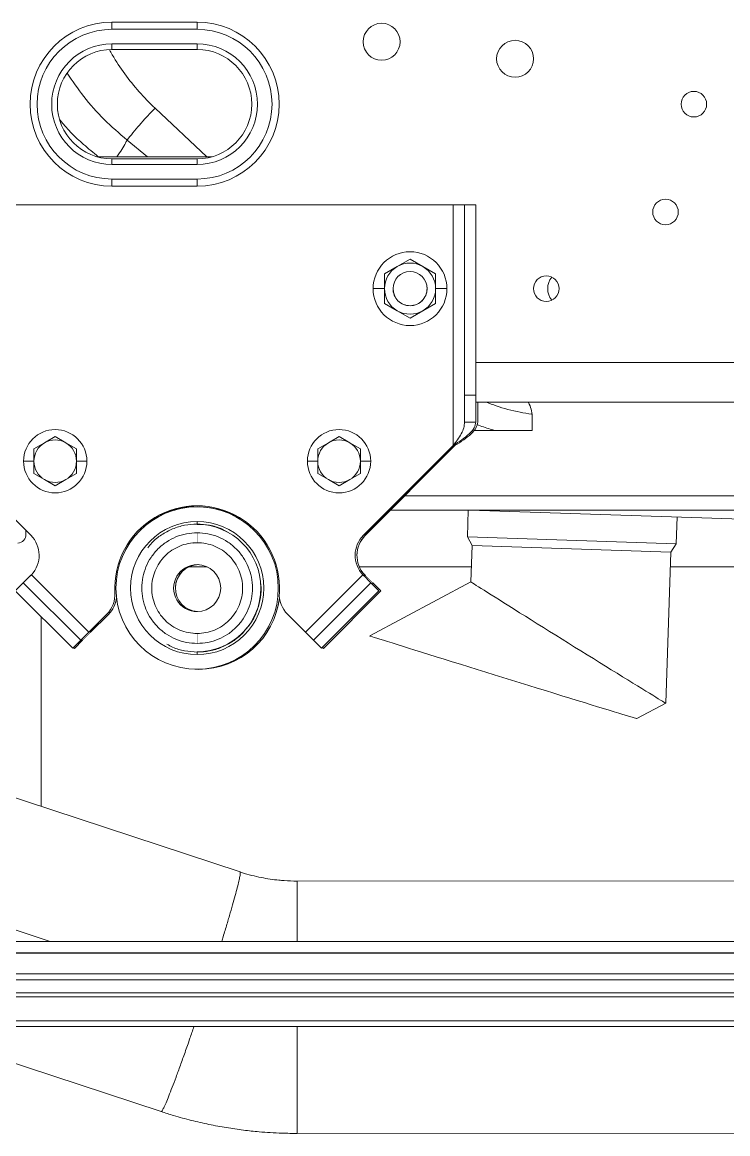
# Model space of a CAD drawing. Header units: millimetres. Extents: x -16985 to -606, y 2122 to 9380.
# Drawn here: x -9880.2 to -9631.6, y 4720.4 to 5112.1 of the extents above; entities that cross this region are included whole.
import ezdxf

# ---------------------------------------------------------------- set-up
doc = ezdxf.new("R2010")
doc.units = ezdxf.units.MM
doc.linetypes.add('K5LT32768', pattern=[0])
doc.linetypes.add('K5LT_THIN', pattern=[0])

msp = doc.modelspace()

# ---------------------------------------------------------------- linework, layer by layer
at = {"color": 7, "linetype": 'K5LT_THIN', "lineweight": 18}
for p, q in [((-9848.55, 5112.06), (-9818.55, 5112.06)), ((-9848.55, 5112.06), (-9848.55, 5109.56)), ((-9818.55, 5112.06), (-9818.55, 5109.56)), ((-9848.55, 5109.56), (-9818.55, 5109.56)), ((-9848.55, 5104.44), (-9818.55, 5104.44)), ((-9848.55, 5104.44), (-9848.55, 5102.44)), ((-9818.55, 5104.44), (-9818.55, 5102.44)), ((-9848.55, 5102.44), (-9818.55, 5102.44)), ((-9813.23, 5064.69), (-9853.88, 5064.69)), ((-9848.55, 5061.94), (-9848.55, 5063.94)), ((-9818.55, 5063.94), (-9848.55, 5063.94)), ((-9818.55, 5061.94), (-9818.55, 5063.94)), ((-9818.55, 5061.94), (-9848.55, 5061.94)), ((-9848.55, 5054.31), (-9848.55, 5056.81)), ((-9818.55, 5056.81), (-9848.55, 5056.81)), ((-9818.55, 5054.31), (-9818.55, 5056.81)), ((-9818.55, 5054.31), (-9848.55, 5054.31)), ((-9908.77, 5047.69), (-9818.55, 5047.69)), ((-9818.55, 5047.69), (-9728.34, 5047.69)), ((-9728.34, 4962.9), (-9728.34, 5047.69)), ((-9728.34, 5047.69), (-9724.34, 5047.69)), ((-9720.34, 5047.69), (-9724.34, 5047.69)), ((-9724.34, 5047.69), (-9724.34, 4980.69)), ((-9720.34, 5047.69), (-9720.34, 4980.69)), ((-9748.05, 5025.98), (-9752.55, 5023.38)), ((-9743.55, 5028.58), (-9748.05, 5025.98)), ((-9739.05, 5025.98), (-9743.55, 5028.58)), ((-9734.55, 5023.39), (-9739.05, 5025.98)), ((-9752.55, 5023.38), (-9752.55, 5018.19)), ((-9752.55, 5018.19), (-9752.55, 5023.38)), ((-9752.55, 5023.38), (-9752.55, 5023.38)), ((-9734.55, 5018.19), (-9734.55, 5023.39)), ((-9756.55, 5018.19), (-9752.55, 5018.19)), ((-9756.55, 5018.19), (-9756.55, 5018.19)), ((-9752.55, 5018.19), (-9752.55, 5012.99)), ((-9752.55, 5012.99), (-9752.55, 5018.19)), ((-9749.55, 5018.19), (-9749.55, 5018.19)), ((-9737.55, 5018.19), (-9737.55, 5018.19)), ((-9734.55, 5012.99), (-9734.55, 5018.19)), ((-9730.55, 5018.19), (-9734.55, 5018.19)), ((-9730.55, 5018.19), (-9730.55, 5018.19)), ((-9752.55, 5012.99), (-9748.05, 5010.39)), ((-9743.55, 5007.8), (-9752.55, 5012.99)), ((-9752.55, 5012.99), (-9752.55, 5012.99)), ((-9734.55, 5012.99), (-9743.55, 5007.8)), ((-9739.05, 5010.4), (-9734.55, 5012.99)), ((-9734.55, 5012.99), (-9734.55, 5012.99)), ((-9748.05, 5010.39), (-9743.55, 5007.8)), ((-9743.55, 5007.8), (-9739.05, 5010.4)), ((-9743.55, 5007.8), (-9743.55, 5007.8)), ((-9724.34, 4980.69), (-9724.34, 4971.19)), ((-9720.34, 4980.69), (-9724.34, 4980.69)), ((-9720.34, 4980.69), (-9720.34, 4971.19)), ((-9453.15, 4978.19), (-9720.34, 4978.19)), ((-9719.72, 4971.16), (-9719.72, 4978.19)), ((-9724.34, 4971.19), (-9720.34, 4971.19)), ((-9700.55, 4968.19), (-9700.55, 4973.19)), ((-9868.55, 4966.05), (-9872.3, 4963.88)), ((-9864.8, 4963.88), (-9868.55, 4966.05)), ((-9768.55, 4966.05), (-9772.3, 4963.88)), ((-9764.8, 4963.88), (-9768.55, 4966.05)), ((-9721.08, 4968.19), (-9700.55, 4968.19)), ((-9877.16, 4931.29), (-9908.77, 4962.9)), ((-9872.3, 4963.88), (-9876.05, 4961.72)), ((-9861.05, 4961.72), (-9864.8, 4963.88)), ((-9772.3, 4963.88), (-9776.05, 4961.72)), ((-9761.05, 4961.72), (-9764.8, 4963.88)), ((-9728.34, 4962.9), (-9759.95, 4931.29)), ((-9759.33, 4931.27), (-9727.72, 4962.88)), ((-9759.33, 4931.27), (-9727.72, 4962.88)), ((-9727.72, 4962.88), (-9727.71, 4962.88)), ((-9727.72, 4962.88), (-9727.72, 4962.88)), ((-9876.05, 4961.72), (-9876.05, 4957.39)), ((-9861.05, 4957.39), (-9861.05, 4961.72)), ((-9776.05, 4961.72), (-9776.05, 4957.39)), ((-9761.05, 4957.39), (-9761.05, 4961.72)), ((-9879.7, 4957.39), (-9876.05, 4957.39)), ((-9876.05, 4957.39), (-9876.05, 4953.06)), ((-9861.05, 4953.06), (-9861.05, 4957.39)), ((-9857.4, 4957.39), (-9861.05, 4957.39)), ((-9779.7, 4957.39), (-9776.05, 4957.39)), ((-9776.05, 4957.39), (-9776.05, 4953.06)), ((-9761.05, 4953.06), (-9761.05, 4957.39)), ((-9757.4, 4957.39), (-9761.05, 4957.39)), ((-9876.05, 4953.06), (-9872.3, 4950.89)), ((-9872.3, 4950.89), (-9868.55, 4948.73)), ((-9868.55, 4948.73), (-9864.8, 4950.89)), ((-9864.8, 4950.89), (-9861.05, 4953.06)), ((-9776.05, 4953.06), (-9772.3, 4950.89)), ((-9772.3, 4950.89), (-9768.55, 4948.73)), ((-9768.55, 4948.73), (-9764.8, 4950.89)), ((-9764.8, 4950.89), (-9761.05, 4953.06)), ((-9737.93, 4952.67), (-9759.33, 4931.28)), ((-9737.93, 4952.67), (-9759.33, 4931.28)), ((-9737.93, 4953.31), (-9737.93, 4952.67)), ((-9737.93, 4952.67), (-9737.93, 4952.67)), ((-9745.41, 4945.19), (-9464.76, 4945.19)), ((-9827.07, 4940.19), (-9826.41, 4940.19)), ((-9810.12, 4940.19), (-9809.35, 4940.19)), ((-9750.41, 4940.19), (-9467.46, 4940.19)), ((-9723.04, 4940.19), (-9723.36, 4930.71)), ((-9467.62, 4931.73), (-9722.58, 4940.19)), ((-9818.55, 4936.14), (-9818.55, 4935.14)), ((-9649.8, 4928.27), (-9649.48, 4937.76)), ((-9878.95, 4933.08), (-9878.86, 4931.7)), ((-9878.95, 4933.08), (-9878.86, 4931.7)), ((-9759.33, 4931.28), (-9759.33, 4931.28)), ((-9759.33, 4931.27), (-9759.33, 4931.27)), ((-9819.8, 4928.49), (-9817.93, 4928.67)), ((-9723.36, 4930.71), (-9721.66, 4927.65)), ((-9649.8, 4928.27), (-9723.36, 4930.71)), ((-9721.66, 4927.65), (-9722.08, 4914.86)), ((-9651.7, 4925.33), (-9721.66, 4927.65)), ((-9651.7, 4925.33), (-9649.8, 4928.27)), ((-9653.46, 4872.15), (-9651.7, 4925.33)), ((-9821.43, 4920.19), (-9815.01, 4920.19)), ((-9761.41, 4920.19), (-9721.9, 4920.19)), ((-9651.87, 4920.19), (-9443.55, 4920.19)), ((-9879.79, 4914.53), (-9877.11, 4917.2)), ((-9876.96, 4917.36), (-9877.27, 4917.05)), ((-9876.96, 4917.36), (-9877.11, 4917.2)), ((-9876.96, 4917.36), (-9856.74, 4897.13)), ((-9760.14, 4917.36), (-9780.37, 4897.13)), ((-9759.99, 4917.2), (-9760.14, 4917.36)), ((-9759.84, 4917.05), (-9760.14, 4917.36)), ((-9759.99, 4917.2), (-9757.32, 4914.53)), ((-9759.37, 4917.19), (-9759.52, 4917.34)), ((-9759.52, 4917.33), (-9759.22, 4917.03)), ((-9882.62, 4911.7), (-9879.79, 4914.53)), ((-9862.39, 4891.47), (-9882.62, 4911.7)), ((-9859.57, 4894.3), (-9879.79, 4914.53)), ((-9826.23, 4912.67), (-9826.23, 4912.66)), ((-9757.32, 4914.53), (-9777.54, 4894.3)), ((-9754.49, 4911.7), (-9774.71, 4891.47)), ((-9753.87, 4911.69), (-9774.09, 4891.46)), ((-9753.87, 4911.68), (-9774.09, 4891.46)), ((-9774.09, 4891.45), (-9753.87, 4911.67)), ((-9774.09, 4891.45), (-9753.87, 4911.67)), ((-9722.08, 4914.86), (-9757.73, 4895.83)), ((-9754.49, 4911.7), (-9757.32, 4914.53)), ((-9756.7, 4914.51), (-9757, 4914.21)), ((-9753.87, 4911.69), (-9756.7, 4914.51)), ((-9753.87, 4911.68), (-9753.87, 4911.69)), ((-9753.87, 4911.67), (-9753.87, 4911.68)), ((-9753.87, 4911.67), (-9753.87, 4911.67)), ((-9850.42, 4903.45), (-9856.74, 4897.13)), ((-9849.8, 4903.43), (-9856.12, 4897.12)), ((-9849.8, 4903.43), (-9856.12, 4897.12)), ((-9856.12, 4897.11), (-9849.8, 4903.42)), ((-9856.12, 4897.11), (-9849.8, 4903.42)), ((-9849.8, 4903.43), (-9849.8, 4903.43)), ((-9849.8, 4903.42), (-9849.8, 4903.42)), ((-9780.37, 4897.13), (-9786.69, 4903.45)), ((-9873.55, 4902.63), (-9873.55, 4835.74)), ((-9856.74, 4897.13), (-9859.57, 4894.3)), ((-9856.12, 4897.12), (-9856.12, 4897.12)), ((-9856.12, 4897.11), (-9856.12, 4897.11)), ((-9817.93, 4896.67), (-9819.8, 4896.86)), ((-9777.54, 4894.3), (-9780.37, 4897.13)), ((-9862.39, 4891.47), (-9859.57, 4894.3)), ((-9862.1, 4891.77), (-9861.77, 4891.45)), ((-9861.77, 4891.46), (-9862.09, 4891.78)), ((-9861.77, 4891.46), (-9862.09, 4891.78)), ((-9858.95, 4894.29), (-9861.77, 4891.46)), ((-9861.77, 4891.46), (-9858.95, 4894.29)), ((-9858.95, 4894.28), (-9861.77, 4891.45)), ((-9858.95, 4894.29), (-9859.26, 4894.61)), ((-9858.95, 4894.29), (-9858.95, 4894.29)), ((-9774.71, 4891.47), (-9777.54, 4894.3)), ((-9774.09, 4891.45), (-9774.42, 4891.77)), ((-9774.09, 4891.46), (-9774.41, 4891.78)), ((-9861.77, 4891.46), (-9861.77, 4891.46)), ((-9861.77, 4891.45), (-9861.77, 4891.45)), ((-9818.55, 4889.23), (-9818.55, 4890.23)), ((-9774.09, 4891.46), (-9774.09, 4891.46)), ((-9774.09, 4891.45), (-9774.09, 4891.45)), ((-9803.44, 4812.67), (-10022.34, 4884.7)), ((-9817.93, 4884.06), (-9819.31, 4884.1)), ((-9817.93, 4884.07), (-9818.85, 4884.09)), ((-9817.93, 4884.07), (-9817.93, 4884.06)), ((-9663.68, 4866.69), (-9653.46, 4872.15)), ((-9438.45, 4809.55), (-9783.34, 4809.45)), ((-11161.16, 4788.19), (-9465.95, 4788.19)), ((-9604.81, 4784.19), (-11139.55, 4784.19)), ((-9604.81, 4784.02), (-11139.55, 4784.02)), ((-9413.55, 4770.09), (-11213.55, 4770.09)), ((-9413.55, 4768.7), (-11213.55, 4768.7)), ((-9413.55, 4760.19), (-11213.55, 4760.19)), ((-11213.55, 4758.19), (-9413.55, 4758.19)), ((-9922.29, 4758.19), (-9831.23, 4728.22)), ((-9783.33, 4720.55), (-9431.26, 4720.65))]:
    msp.add_line(p, q, dxfattribs=at)
at = {"color": 8, "linetype": 'K5LT32768', "lineweight": 15, "true_color": 0x808080}
for p, q in [((-9815.15, 5064.69), (-9833.39, 5081.81)), ((-9843.23, 5070.52), (-9836.03, 5064.69)), ((-9453.15, 4992.19), (-9720.34, 4992.19)), ((-9727.72, 4962.88), (-9727.72, 4963.32)), ((-9817.93, 4920.96), (-9817.93, 4920.96)), ((-9759.52, 4917.34), (-9759.83, 4917.04)), ((-9856.43, 4897.43), (-9856.12, 4897.12)), ((-9856.12, 4897.11), (-9856.12, 4897.11)), ((-9862.1, 4891.77), (-9861.77, 4891.45)), ((-9774.41, 4891.78), (-9774.09, 4891.46)), ((-9774.41, 4891.77), (-9774.09, 4891.45)), ((-9870.34, 4788.19), (-10034.56, 4842.23)), ((-9783.34, 4809.13), (-9783.34, 4809.45)), ((-9604.81, 4776.77), (-11213.55, 4776.77)), ((-9604.81, 4774.66), (-11213.55, 4774.66))]:
    msp.add_line(p, q, dxfattribs=at)
at = {"color": 7, "linetype": 'K5LT_THIN', "const_width": 0.18}
for points in [[(-9818.55, 4928.69), (-9818.55, 4929.37), (-9818.55, 4930.03), (-9818.55, 4930.63), (-9818.55, 4931.16), (-9818.55, 4931.6), (-9818.55, 4931.92), (-9818.55, 4932.12), (-9818.55, 4932.19)], [(-9759.37, 4917.19), (-9758.84, 4916.66), (-9758.34, 4916.15), (-9757.88, 4915.69), (-9757.47, 4915.29), (-9757.14, 4914.96), (-9756.9, 4914.71), (-9756.75, 4914.56), (-9756.7, 4914.51)], [(-9856.12, 4897.12), (-9857.22, 4896.01), (-9858.28, 4894.95), (-9859.26, 4893.97), (-9860.12, 4893.12), (-9860.82, 4892.41), (-9861.34, 4891.89), (-9861.67, 4891.57), (-9861.77, 4891.46)], [(-9861.77, 4891.45), (-9861.67, 4891.56), (-9861.34, 4891.88), (-9860.82, 4892.4), (-9860.12, 4893.11), (-9859.26, 4893.97), (-9858.28, 4894.94), (-9857.22, 4896), (-9856.12, 4897.11)], [(-9856.12, 4897.12), (-9856.67, 4896.56), (-9857.2, 4896.03), (-9857.69, 4895.55), (-9858.12, 4895.12), (-9858.47, 4894.77), (-9858.73, 4894.5), (-9858.89, 4894.34), (-9858.95, 4894.29)], [(-9818.55, 4893.19), (-9818.55, 4893.25), (-9818.55, 4893.45), (-9818.55, 4893.78), (-9818.55, 4894.21), (-9818.55, 4894.74), (-9818.55, 4895.35), (-9818.55, 4896), (-9818.55, 4896.69)], [(-9774.09, 4891.46), (-9774.2, 4891.57), (-9774.41, 4891.78)], [(-9774.41, 4891.77), (-9774.2, 4891.56), (-9774.09, 4891.45)]]:
    msp.add_lwpolyline(points, dxfattribs=at)
at = {"color": 7, "linetype": 'K5LT_THIN', "lineweight": 18}
for centre, radius, start, end in [((-9848.55, 5083.19), 28.88, 90, 270), ((-9818.55, 5083.19), 28.88, 270, 90), ((-9753.55, 5105.19), 6.5, 90, 270), ((-9753.55, 5105.19), 6.5, 270, 90), ((-9848.55, 5083.19), 26.38, 90, 270), ((-9818.55, 5083.19), 26.38, 270, 90), ((-9848.55, 5083.19), 21.25, 90, 270), ((-9818.55, 5083.19), 21.25, 270, 90), ((-9706.55, 5099.19), 6.5, 90, 270), ((-9706.55, 5099.19), 6.5, 270, 90), ((-9848.55, 5083.19), 19.25, 90, 270), ((-9818.55, 5083.19), 19.25, 270, 90), ((-9643.55, 5083.19), 4.5, 90, 270), ((-9643.55, 5083.19), 4.5, 270, 90), ((-9653.55, 5045.19), 4.5, 90, 270), ((-9653.55, 5045.19), 4.5, 270, 90), ((-9743.55, 5018.19), 13, 0.0025, 180.0025), ((-9743.55, 5018.19), 9, 120.0025, 180.0025), ((-9743.55, 5018.19), 9, 60.0025, 120.0025), ((-9743.55, 5018.19), 9, 0.0025, 60.0025), ((-9743.55, 5018.19), 6, 0, 180), ((-9695.55, 5018.19), 4.5, 90, 270), ((-9695.55, 5018.19), 4.5, 270, 90), ((-9688.55, 5018.19), 6.5, 141.2807, 218.7193), ((-9743.55, 5018.19), 13, 180.0025, 0.0025), ((-9743.55, 5018.19), 13, 180.0025, 0.0025), ((-9743.55, 5018.19), 9, 180.0025, 240.0025), ((-9743.55, 5018.19), 6, 180, 0), ((-9743.55, 5018.19), 6, 179.9975, 270.0025), ((-9743.55, 5018.19), 6, 270.0025, 7.1225), ((-9743.55, 5018.19), 9, 300.0025, 0.0025), ((-9743.55, 5018.19), 9, 240.0025, 300.0025), ((-9710.55, 4973.19), 10, 0, 29.4929), ((-9868.55, 4957.39), 11.15, 0, 180), ((-9868.55, 4957.39), 11.15, 90, 180), ((-9768.55, 4957.39), 11.15, 0, 180), ((-9768.55, 4957.39), 11.15, 90, 180), ((-9868.55, 4957.39), 7.5, 120, 180), ((-9868.55, 4957.39), 7.5, 60, 120), ((-9868.55, 4957.39), 7.5, 0, 60), ((-9768.55, 4957.39), 7.5, 120, 180), ((-9768.55, 4957.39), 7.5, 60, 120), ((-9768.55, 4957.39), 7.5, 0, 60), ((-9868.55, 4957.39), 11.15, 180, 0), ((-9868.55, 4957.39), 11.15, 180, 270), ((-9868.55, 4957.39), 7.5, 180, 240), ((-9868.55, 4957.39), 7.5, 300, 0), ((-9768.55, 4957.39), 11.15, 180, 0), ((-9768.55, 4957.39), 11.15, 180, 270), ((-9768.55, 4957.39), 7.5, 180, 240), ((-9768.55, 4957.39), 7.5, 300, 0), ((-9868.55, 4957.39), 7.5, 240, 300), ((-9768.55, 4957.39), 7.5, 240, 300), ((-9818.55, 4912.69), 29, 356.8103, 183.1897), ((-9818.55, 4912.69), 28.6, 90, 270), ((-9817.93, 4912.67), 29, 89.3417, 129.2884), ((-9817.93, 4912.67), 29, 89.2927, 129.2383), ((-9817.93, 4912.66), 29, 88.5765, 128.5043), ((-9817.93, 4912.66), 29, 88.5278, 128.4544), ((-9818.55, 4912.69), 28.6, 270, 90), ((-9817.93, 4912.67), 28.6, 49.162, 89.3995), ((-9818.55, 4912.69), 23.46, 90, 270), ((-9818.55, 4912.69), 23.46, 270, 90), ((-9818.55, 4912.69), 22.46, 270, 90), ((-9881.86, 4931.52), 3, 273.5187, 3.5), ((-9884.23, 4924.22), 10, 316.629, 45), ((-9752.88, 4924.22), 10, 135, 223.371), ((-9752.25, 4924.21), 10, 135, 223.371), ((-9752.25, 4924.21), 10, 135, 179.9966), ((-9752.25, 4924.2), 10, 135, 179.9966), ((-9752.25, 4924.2), 10, 135, 179.9966), ((-9818.55, 4912.69), 8.29, 89.9999, 270.0001), ((-9817.93, 4912.67), 8.29, 89.9999, 266.6736), ((-9817.93, 4912.66), 8.29, 89.9999, 179.9966), ((-9818.55, 4912.69), 8.29, 270, 90), ((-9857.49, 4910.52), 10, 315, 3.1897), ((-9856.87, 4910.5), 10, 315, 352.911), ((-9856.87, 4910.5), 10, 315, 352.9125), ((-9856.87, 4910.49), 10, 315, 352.9346), ((-9856.87, 4910.49), 10, 315, 352.9362), ((-9817.93, 4912.67), 28.6, 270, 353.1641), ((-9817.93, 4912.66), 28.6, 270, 353.1744), ((-9779.61, 4910.52), 10, 176.8103, 225)]:
    msp.add_arc(centre, radius, start, end, dxfattribs=at)
for centre, major_axis, ratio, start_param, end_param in [((-9687.77, 4893.51), (34.31, -21.36), 0.004366, -3.139072, 0.002521), ((-9710.7, 4881.26), (47.03, -14.57), 0.001893, 3.13972, 6.281313)]:
    msp.add_ellipse(centre, major_axis=major_axis, ratio=ratio, start_param=start_param, end_param=end_param, dxfattribs=at)
at = {"color": 8, "linetype": 'K5LT32768', "lineweight": 15, "true_color": 0x808080}
for points, knots in [([(-9833.39, 5081.81), (-9835.31, 5083.7), (-9839.13, 5087.48), (-9844.09, 5093.83), (-9847.53, 5098.81), (-9849.07, 5101.77), (-9849.38, 5102.37)], [0, 0, 0, 0, 0.307773, 0.615545, 0.923317, 1, 1, 1, 1]), ([(-9864.33, 5094.14), (-9862.44, 5091.36), (-9858.55, 5085.6), (-9851.46, 5077.66), (-9845.97, 5072.91), (-9843.22, 5070.53)], [0, 0, 0, 0, 0.318891, 0.659445, 1, 1, 1, 1]), ([(-9866.87, 5077.72), (-9866.84, 5077.67), (-9864.43, 5074.5), (-9859.96, 5070.05), (-9855.14, 5066.11), (-9853.4, 5064.69)], [0, 0, 0, 0, 0.010124, 0.641838, 1, 1, 1, 1]), ([(-9846.87, 5064.69), (-9846.54, 5065.14), (-9845.63, 5066.4), (-9844.34, 5068.43), (-9843.6, 5069.83), (-9843.23, 5070.52)], [0, 0, 0, 0, 0.225322, 0.620258, 1, 1, 1, 1]), ([(-9716.57, 4978.19), (-9715.47, 4977.76), (-9711.64, 4976.26), (-9706.31, 4974.84), (-9702.06, 4974.16), (-9700.7, 4973.94)], [0, 0, 0, 0, 0.216127, 0.74795, 1, 1, 1, 1]), ([(-9809.91, 4788.19), (-9809.74, 4788.75), (-9809.08, 4790.87), (-9808.04, 4794.28), (-9806.84, 4798.34), (-9805.8, 4801.97), (-9804.92, 4805.15), (-9804.22, 4807.82), (-9803.72, 4809.94), (-9803.41, 4811.52), (-9803.37, 4812.06), (-9803.35, 4812.33)], [0, 0, 0, 0, 0.042804, 0.162454, 0.282103, 0.401753, 0.521402, 0.641052, 0.760701, 0.880351, 1, 1, 1, 1]), ([(-9803.35, 4812.33), (-9803.35, 4812.52), (-9803.35, 4812.71), (-9803.44, 4812.65), (-9803.44, 4812.65)], [0, 0, 0, 0, 0.931321, 1, 1, 1, 1]), ([(-9783.33, 4788.19), (-9783.33, 4788.89), (-9783.33, 4791.14), (-9783.33, 4794.56), (-9783.33, 4798.38), (-9783.33, 4801.69), (-9783.33, 4804.48), (-9783.34, 4806.67), (-9783.34, 4808.3), (-9783.34, 4808.85), (-9783.34, 4809.13)], [0, 0, 0, 0, 0.061028, 0.195167, 0.329305, 0.463444, 0.597583, 0.731722, 0.865861, 1, 1, 1, 1]), ([(-9831.22, 4728.24), (-9831.22, 4728.23), (-9831.19, 4728.09), (-9830.9, 4728.48), (-9830.35, 4729.46), (-9829.55, 4731.23), (-9828.55, 4733.64), (-9827.36, 4736.69), (-9825.99, 4740.32), (-9824.48, 4744.46), (-9822.84, 4749.06), (-9821.23, 4753.65), (-9820.15, 4756.8), (-9819.68, 4758.19)], [0, 0, 0, 0, 0.004991, 0.106605, 0.208219, 0.309833, 0.411447, 0.513061, 0.614675, 0.716289, 0.817903, 0.919517, 1, 1, 1, 1]), ([(-9783.31, 4720.55), (-9783.31, 4720.55), (-9783.31, 4720.42), (-9783.31, 4720.86), (-9783.31, 4721.93), (-9783.31, 4723.83), (-9783.31, 4726.4), (-9783.31, 4729.64), (-9783.31, 4733.49), (-9783.32, 4737.88), (-9783.32, 4742.72), (-9783.32, 4747.96), (-9783.32, 4753.14), (-9783.32, 4756.62), (-9783.32, 4758.19)], [0, 0, 0, 0, 0.000284, 0.092679, 0.185075, 0.277471, 0.369867, 0.462262, 0.554658, 0.647054, 0.739449, 0.831845, 0.924241, 1, 1, 1, 1])]:
    msp.add_open_spline(points, degree=3, knots=knots, dxfattribs=at)
at = {"color": 7, "linetype": 'K5LT_THIN', "lineweight": 18}
for points in [[(-9843.23, 5070.52), (-9842.57, 5071.37), (-9841.26, 5073.05), (-9838.83, 5075.92), (-9836.18, 5078.89), (-9834.32, 5080.83), (-9833.39, 5081.81)], [(-9720.34, 4971.19), (-9720.46, 4970.5), (-9720.7, 4969.12), (-9722.55, 4967.05), (-9725.19, 4964.97), (-9727.29, 4963.59), (-9728.34, 4962.9)], [(-9727.72, 4962.88), (-9726.67, 4963.57), (-9724.57, 4964.95), (-9721.93, 4967.02), (-9720.08, 4969.09), (-9719.84, 4970.47), (-9719.72, 4971.16)], [(-9818.55, 4893.19), (-9819.83, 4893.26), (-9822.38, 4893.4), (-9826.06, 4894.56), (-9829.46, 4896.37), (-9832.43, 4898.81), (-9834.87, 4901.78), (-9836.69, 4905.18), (-9837.8, 4908.86), (-9838.18, 4912.69), (-9837.8, 4916.52), (-9836.69, 4920.2), (-9834.87, 4923.59), (-9832.43, 4926.56), (-9829.46, 4929.01), (-9826.06, 4930.81), (-9822.38, 4931.97), (-9819.83, 4932.11), (-9818.55, 4932.19)], [(-9818.55, 4932.19), (-9817.28, 4932.11), (-9814.73, 4931.97), (-9811.04, 4930.81), (-9807.65, 4929.01), (-9804.68, 4926.56), (-9802.24, 4923.59), (-9800.42, 4920.2), (-9799.31, 4916.52), (-9798.93, 4912.69), (-9799.31, 4908.86), (-9800.42, 4905.18), (-9802.24, 4901.78), (-9804.68, 4898.81), (-9807.65, 4896.37), (-9811.04, 4894.56), (-9814.73, 4893.4), (-9817.28, 4893.26), (-9818.55, 4893.19)], [(-9818.55, 4928.69), (-9819.6, 4928.63), (-9821.7, 4928.51), (-9824.72, 4927.56), (-9827.5, 4926.08), (-9829.94, 4924.07), (-9831.94, 4921.63), (-9833.43, 4918.85), (-9834.35, 4915.83), (-9834.66, 4912.69), (-9834.35, 4909.55), (-9833.43, 4906.52), (-9831.94, 4903.74), (-9829.94, 4901.3), (-9827.5, 4899.3), (-9824.72, 4897.82), (-9821.7, 4896.87), (-9819.6, 4896.75), (-9818.55, 4896.69)], [(-9818.55, 4896.69), (-9817.51, 4896.75), (-9815.41, 4896.87), (-9812.39, 4897.82), (-9809.61, 4899.3), (-9807.17, 4901.3), (-9805.17, 4903.74), (-9803.68, 4906.52), (-9802.76, 4909.55), (-9802.45, 4912.69), (-9802.76, 4915.83), (-9803.68, 4918.85), (-9805.17, 4921.63), (-9807.17, 4924.07), (-9809.61, 4926.08), (-9812.39, 4927.56), (-9815.41, 4928.51), (-9817.51, 4928.63), (-9818.55, 4928.69)]]:
    msp.add_open_spline(points, degree=3, dxfattribs=at)
for points, knots in [([(-9724.34, 4971.19), (-9724.4, 4970.5), (-9724.52, 4969.12), (-9725.44, 4967.05), (-9726.76, 4964.97), (-9727.81, 4963.59), (-9728.34, 4962.9)], [0, 0, 0, 0, 0.250001, 0.5, 0.749999, 1, 1, 1, 1]), ([(-9719.97, 4970.31), (-9718.42, 4969.74), (-9716.31, 4968.96), (-9714.14, 4968.35), (-9713.55, 4968.19)], [0, 0, 0, 0, 0.730413, 1, 1, 1, 1]), ([(-9818.55, 4935.24), (-9820.03, 4935.15), (-9822.98, 4934.98), (-9827.25, 4933.65), (-9831.14, 4931.54), (-9834.11, 4929.24), (-9835.49, 4927.47), (-9835.95, 4926.86)], [0, 0, 0, 0, 0.221311, 0.442621, 0.663932, 0.885243, 1, 1, 1, 1]), ([(-9807.92, 4932.45), (-9808.58, 4932.82), (-9810.52, 4933.93), (-9814.14, 4934.96), (-9817.08, 4935.15), (-9818.55, 4935.24)], [0, 0, 0, 0, 0.204848, 0.602424, 1, 1, 1, 1]), ([(-9801, 4898.7), (-9800.59, 4899.18), (-9799.21, 4900.77), (-9797.6, 4904.02), (-9796.32, 4908.25), (-9795.85, 4911.74), (-9796.09, 4913.72), (-9796.16, 4914.24)], [0, 0, 0, 0, 0.112899, 0.377428, 0.641957, 0.906486, 1, 1, 1, 1]), ([(-9818.55, 4890.14), (-9817.08, 4890.22), (-9814.13, 4890.39), (-9809.86, 4891.72), (-9805.97, 4893.83), (-9802.99, 4896.13), (-9801.62, 4897.91), (-9801.15, 4898.51)], [0, 0, 0, 0, 0.221311, 0.442621, 0.663932, 0.885243, 1, 1, 1, 1]), ([(-9829.19, 4892.93), (-9828.53, 4892.55), (-9826.59, 4891.44), (-9822.97, 4890.41), (-9820.03, 4890.23), (-9818.55, 4890.14)], [0, 0, 0, 0, 0.204848, 0.602424, 1, 1, 1, 1]), ([(-9783.32, 4809.45), (-9784.85, 4809.48), (-9787, 4809.52), (-9790.16, 4809.79), (-9792.86, 4810.13), (-9796.06, 4810.68), (-9799.38, 4811.46), (-9801.87, 4812.13), (-9803.22, 4812.6), (-9803.43, 4812.68)], [0, 0, 0, 0, 0.223862, 0.314592, 0.465313, 0.622058, 0.790473, 0.966584, 1, 1, 1, 1]), ([(-9831.22, 4728.25), (-9829.76, 4727.77), (-9826.26, 4726.62), (-9820.64, 4725.11), (-9814.43, 4723.69), (-9808.3, 4722.55), (-9802.4, 4721.7), (-9797.24, 4721.15), (-9792.68, 4720.81), (-9788.2, 4720.59), (-9785.03, 4720.56), (-9783.28, 4720.55)], [0, 0, 0, 0, 0.09458, 0.22667, 0.357575, 0.486288, 0.610194, 0.724448, 0.805186, 0.891996, 1, 1, 1, 1])]:
    msp.add_open_spline(points, degree=3, knots=knots, dxfattribs=at)

doc.saveas('drawing.dxf')
